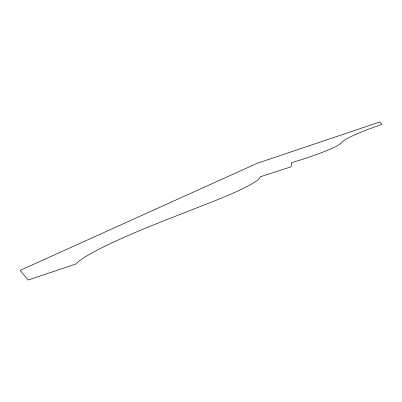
<?xml version="1.0" encoding="UTF-8"?>
<svg xmlns="http://www.w3.org/2000/svg" width="402" height="402" viewBox="0 0 402 402"><rect width="100%" height="100%" fill="white"/><g stroke="black" fill="none" stroke-linecap="round" stroke-linejoin="round"><path stroke-width="0.6" d="M291.772 162.554L291.003 166.81L260.134 176.84A106.756 10.231 -18.4 0 1 210.105 202.663L166.277 219.834A196.694 18.854 -18.4 0 0 75.888 263.983L28.246 280.023L20.1 270.4L257.36 163.227L379.87 121.977L381.9 124.374A48.712 4.668 -18.4 0 0 343.504 140.941L340.142 143.891A37.095 3.558 -18.4 0 1 291.772 162.554"/></g></svg>
